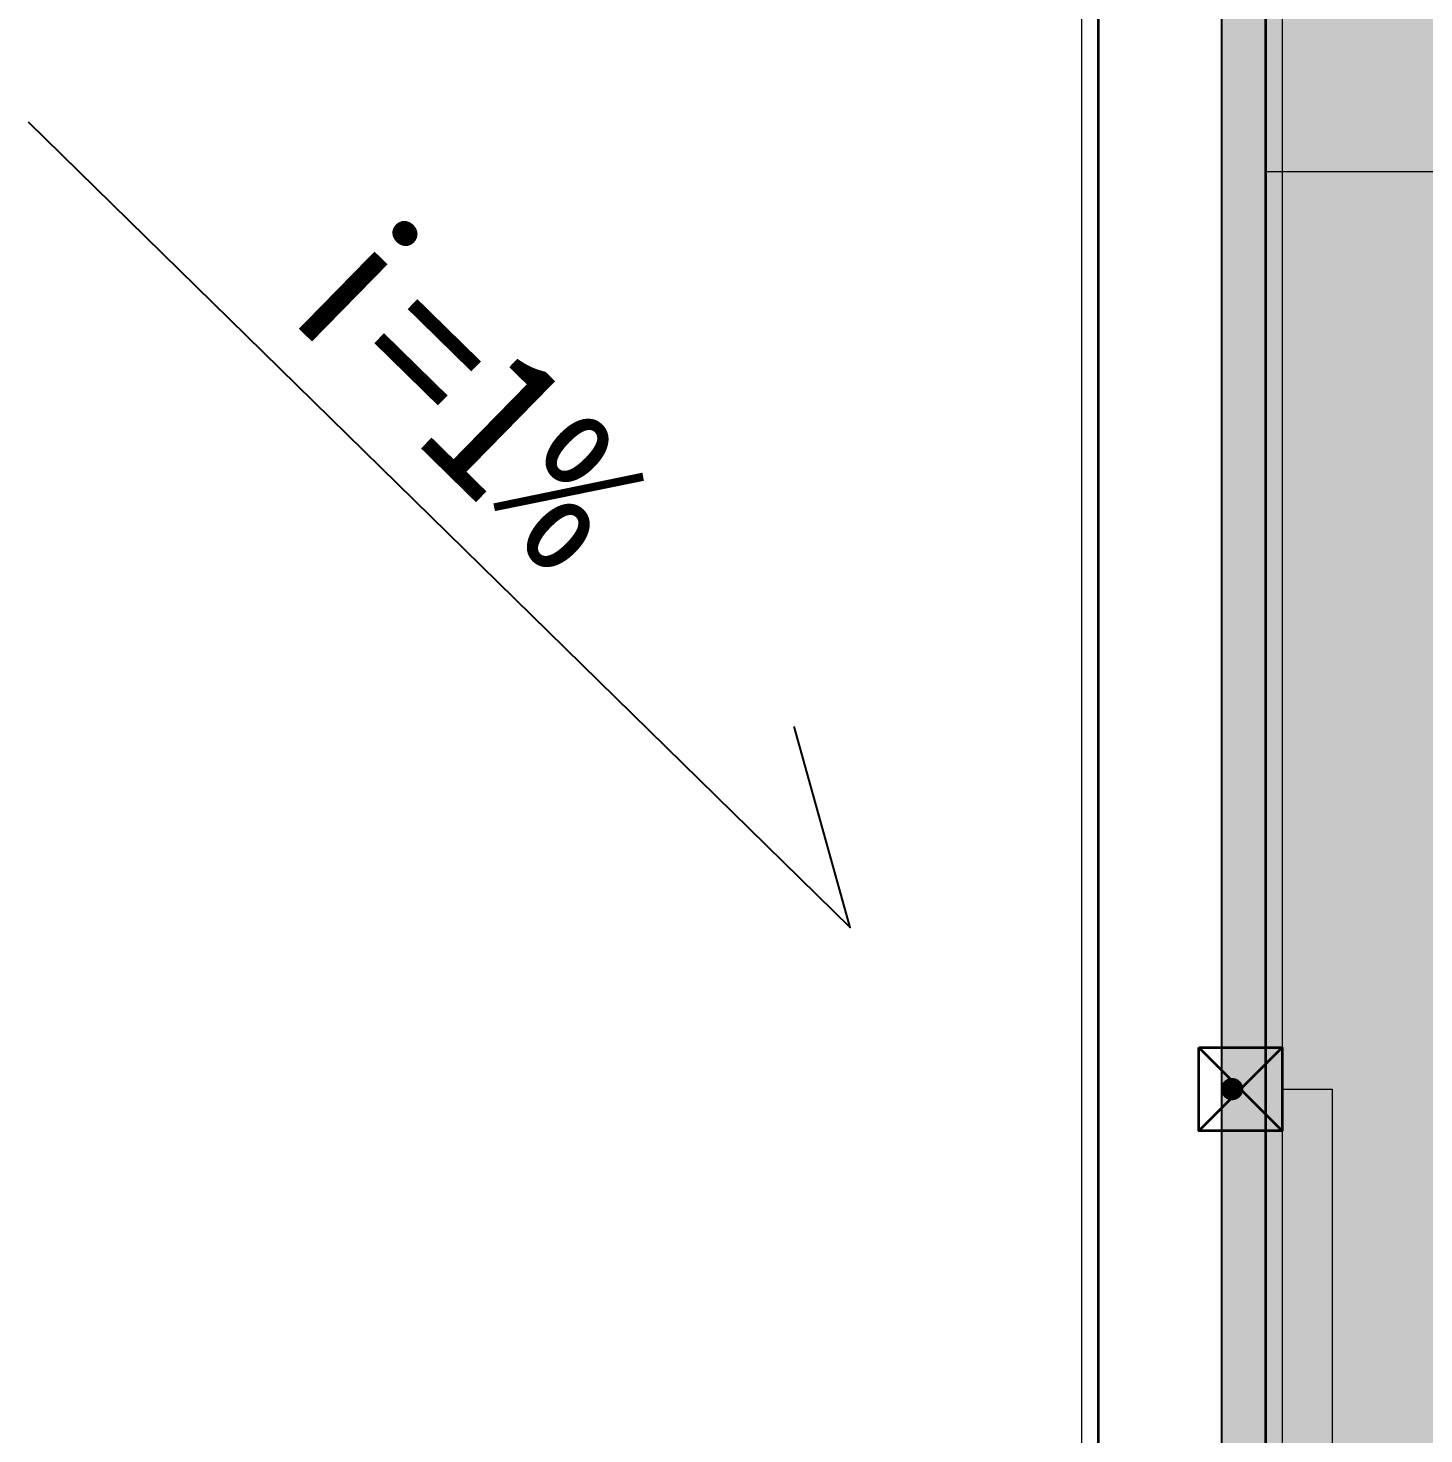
# Model space of a CAD drawing. Header units: inches. Extents: x 143994 to 247866, y 243815 to 272761.
# Drawn here: x 221854 to 223528, y 265363 to 267048 of the extents above; entities that cross this region are included whole.
import ezdxf
from ezdxf.enums import TextEntityAlignment as Align

# ---------------------------------------------------------------- set-up
doc = ezdxf.new("R2010")
doc.units = ezdxf.units.IN
doc.header["$LTSCALE"] = 1000
doc.header["$MEASUREMENT"] = 0
doc.layers.get('DEFPOINTS').update_dxf_attribs({"color": 62})
for name, color, linetype in [('0-dim', 90, 'Continuous'), ('0-fm', 30, 'Continuous'), ('0-word', 131, 'Continuous'), ('A-Anno-Lead', 2, 'Continuous')]:
    doc.layers.add(name, color=color, linetype=linetype)
for name, color, linetype, lineweight in [('A-Flr-Door', 8, 'Continuous', 9), ('A-Flr-Stairs', 8, 'Continuous', 9), ('A-M-Paint-Sill', 173, 'Continuous', 9), ('A-Wall', 254, 'Continuous', 35)]:
    doc.layers.add(name, color=color, linetype=linetype, lineweight=lineweight)
doc.styles.add('HS2', font='')
doc.styles.get('HS2').set_extended_font_data('SimHei')

# ---------------------------------------------------------------- blocks, each defined once
blk = doc.blocks.new('SLOP MARK')
at = {"layer": '0-dim', "color": 4}
blk.add_lwpolyline([(-13.8, 0), (13.8, 0), (9.47, 2.5)], dxfattribs=at)
at = {"layer": '0-word', "style": 'HS2', "flags": 4}
blk.add_attdef('i=1%', text='', height=3.5, dxfattribs=at).set_placement((-1.897, 1), align=Align.CENTER)
blk = doc.blocks.new('A$C0DD370A0')
at = {"layer": '0-fm'}
ref = blk.add_blockref('SLOP MARK', (-24720.8, 20056.7), dxfattribs=dict(at, xscale=50, yscale=50, zscale=50, rotation=315.594088245056))
ref.add_attrib('i=1%', 'i=1%', dxfattribs={"layer": '0-word', "height": 175, "rotation": 315.5941, "style": 'HS2'}).set_placement((-24753.6, 20158.8), align=Align.CENTER)
blk = doc.blocks.new('预埋支撑结构')
at = {"layer": 'A-Wall', "color": 1}
for p, q in [((0, 0), (100, -100)), ((100, 0), (0, -100))]:
    blk.add_line(p, q, dxfattribs=at)
blk.add_lwpolyline([(0, 0), (100, 0), (100, -100), (0, -100)], close=True, dxfattribs=at)
blk = doc.blocks.new('$DorLib2D$00000001')
for p, q in [((0.45, 0.975), (0.5, 0.975)), ((0.45, 0), (0.45, 0.975)), ((0.5, 0), (0.5, 0.975)), ((0.5, 0), (0.45, 0))]:
    blk.add_line(p, q)
at = {"lineweight": 13}
blk.add_arc((0.475, 0), 0.975, 91.4693, 180, dxfattribs=at)

msp = doc.modelspace()

# ---------------------------------------------------------------- hatches: boundary and pattern name
at = {"layer": 'DEFPOINTS'}
h = msp.add_hatch(dxfattribs=at)
h.set_pattern_fill('ANSI31', color=250)
h.set_pattern_definition([(45, (0, 0), (-1.122532015, 1.122532015), [])])
h.paths.add_polyline_path([(247866.03, 243814.78), (223286.02, 243814.78), (223286.02, 270814.78), (247866.03, 270814.78)])

# ---------------------------------------------------------------- linework, layer by layer
at = {"layer": 'A-Anno-Lead', "color": 1, "const_width": 13.33}
msp.add_lwpolyline([(223298.2, 265769.44, 1), (223298.2, 265782.77, 1)], format="xyb", close=True, dxfattribs=at)
at = {"layer": 'A-Flr-Stairs'}
msp.add_line((223338.2, 266876.1), (225138.2, 266876.1), dxfattribs=at)
at = {"layer": 'A-M-Paint-Sill'}
for points in [[(223118.2, 267976.1), (223118.2, 268296.1), (223358.2, 268296.1), (223358.2, 264366.1)], [(223118.2, 264366.1), (223118.2, 267826.1)]]:
    msp.add_lwpolyline(points, dxfattribs=at)
at = {"layer": 'A-Wall'}
msp.add_lwpolyline([(223138.2, 264366.1), (223138.2, 268276.1), (223338.2, 268276.1), (223338.2, 264366.1)], dxfattribs=at)
at = {"layer": 'DEFPOINTS'}
msp.add_lwpolyline([(247866.03, 243814.78), (223286.02, 243814.78), (223286.02, 270814.78), (247866.03, 270814.78)], close=True, dxfattribs=at)

# ---------------------------------------------------------------- block references
at = {"layer": 'A-Flr-Door', "xscale": -1200, "yscale": -1200, "zscale": 100}
msp.add_blockref('$DorLib2D$00000001', (223958.2, 265776.1), dxfattribs=at)
at = {"layer": 'A-Wall'}
msp.add_blockref('预埋支撑结构', (223258.2, 265826.1), dxfattribs=at)
at = {"layer": 'DEFPOINTS'}
msp.add_blockref('A$C0DD370A0', (247068.19, 246396.11), dxfattribs=at)

doc.saveas('drawing.dxf')
